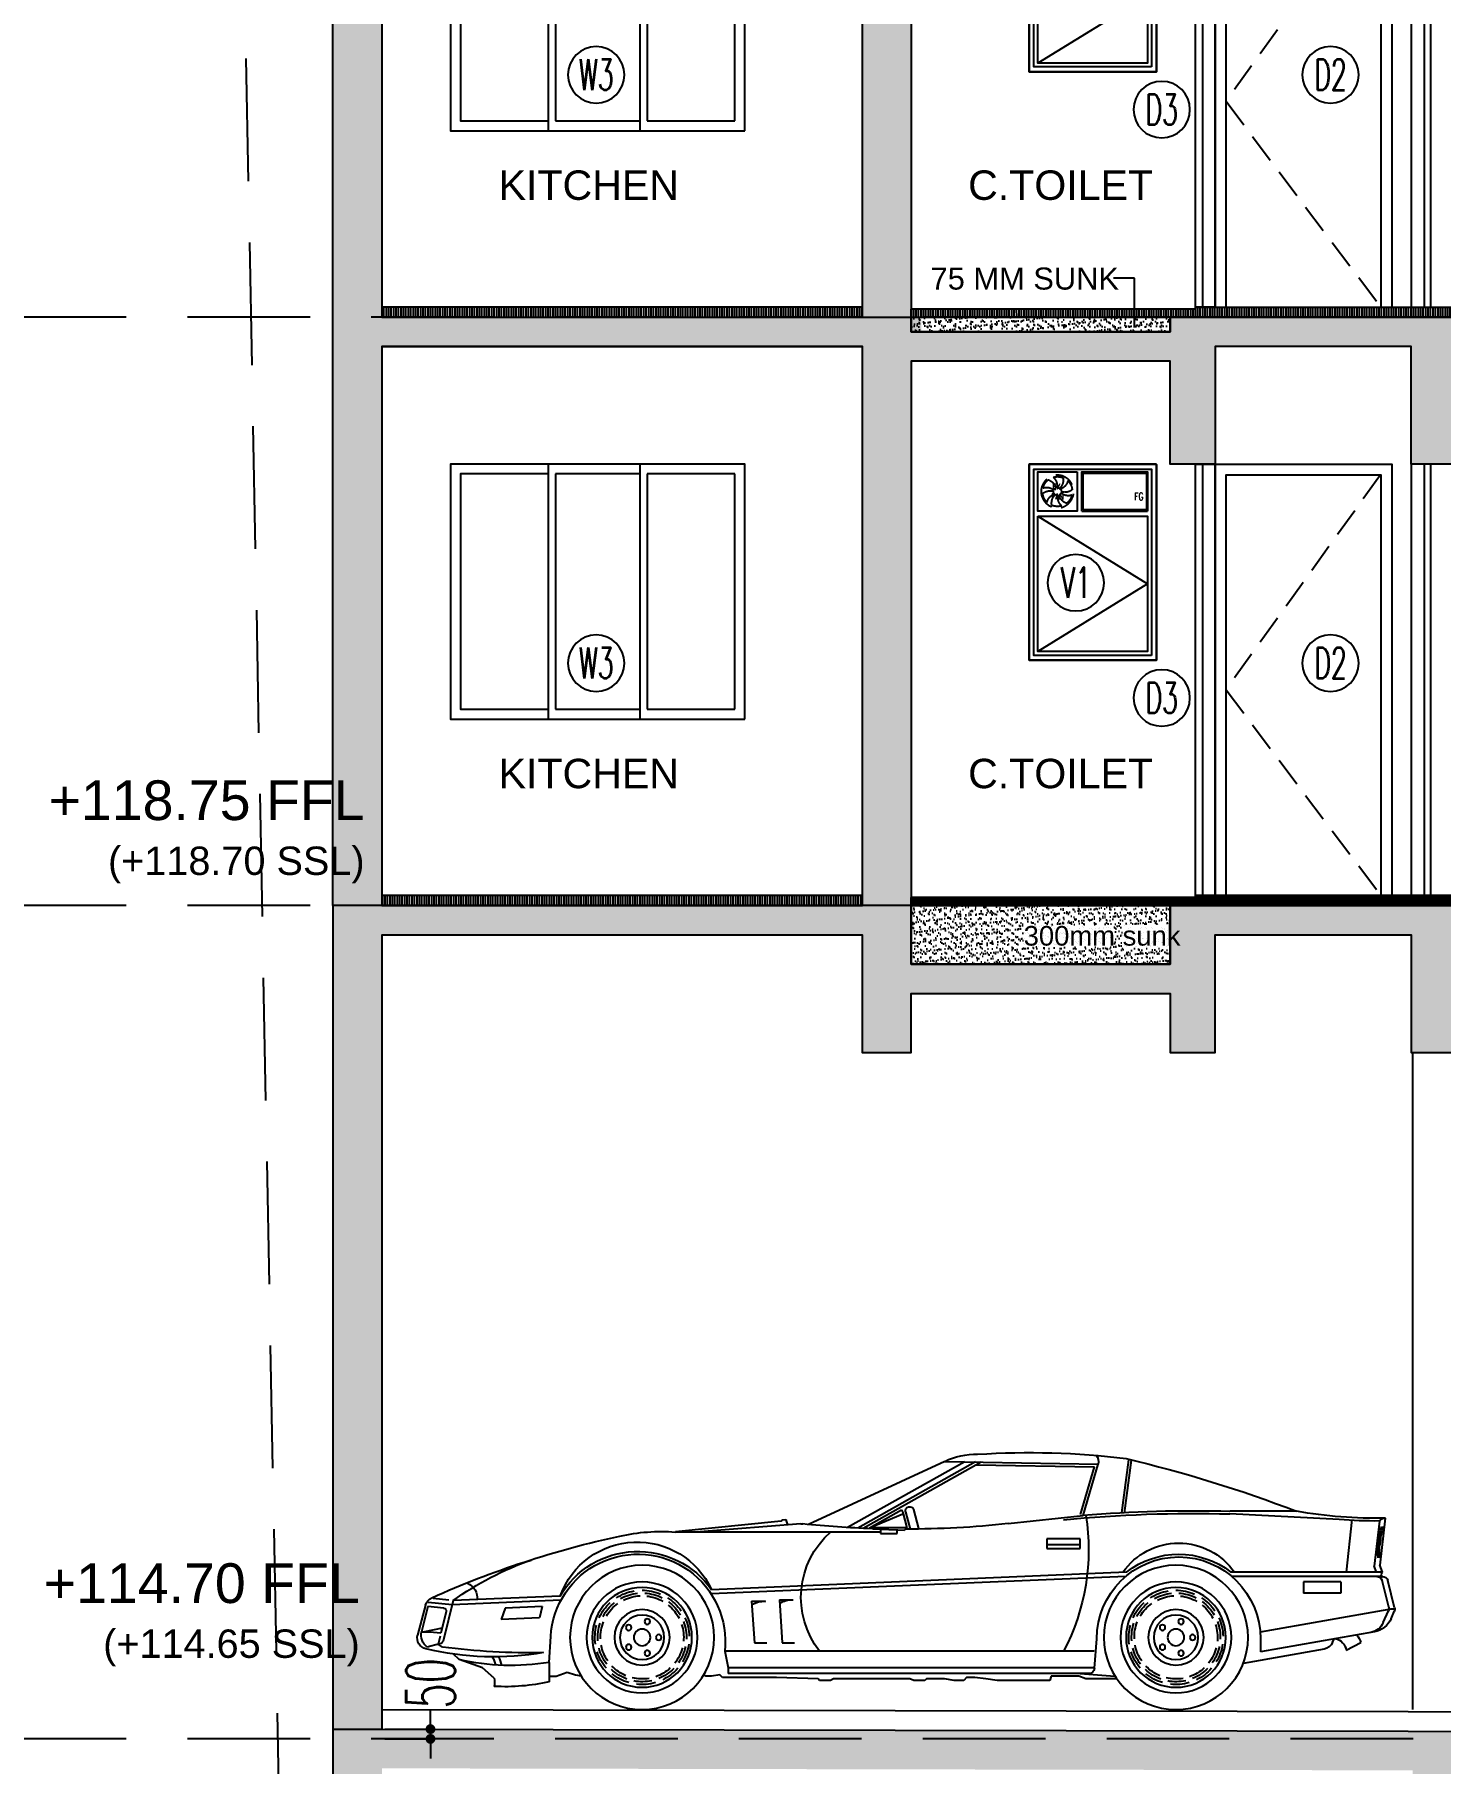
# Model space of a CAD drawing. Header units: millimetres. Extents: x -414464 to 1686, y -90036 to 108605.
# Drawn here: x -367530 to -360361, y 11390 to 20205 of the extents above; entities that cross this region are included whole.
import ezdxf
from ezdxf.enums import TextEntityAlignment as Align

# ---------------------------------------------------------------- set-up
doc = ezdxf.new("R2010")
doc.units = ezdxf.units.MM
doc.header["$LTSCALE"] = 1000
doc.header["$MEASUREMENT"] = 0
for name, pattern in [('AUDIT_D_120904163729-0', [0]), ('DASHED', [0.75, 0.5, -0.25]), ('HIDDEN', [0.375, 0.25, -0.125]), ('HIDDEN2', [0.1875, 0.125, -0.0625]), ('WINDOW DETAILS$0$HIDDEN', [0.375, 0.25, -0.125]), ('WINDOW DETAILS$0$HIDDEN2', [0.1875, 0.125, -0.0625])]:
    doc.linetypes.add(name, pattern=pattern)
doc.layers.get('0').update_dxf_attribs({"linetype": 'AUDIT_D_120904163729-0'})
for name, color, linetype in [('a-door', 1, 'Continuous'), ('a-ele 1', 252, 'Continuous'), ('a-floor finish', 26, 'Continuous'), ('a-hat rcc', 252, 'Continuous'), ('a-hatch', 252, 'Continuous'), ('a-pl ele', 225, 'Continuous'), ('a-rcc', 3, 'Continuous'), ('A-RSP DOOR NO', 4, 'Continuous'), ('A-WIN', 5, 'Continuous'), ('CLUSTER A- TOILET DETAIL$0$a-sanitary', 44, 'Continuous'), ('ELEV 5', 8, 'Continuous'), ('LEVEL', 7, 'Continuous'), ('PRESTXT', 7, 'Continuous'), ('WINDOW DETAILS$0$a-ele louvers', 5, 'Continuous'), ('WINDOW DETAILS$0$a-notes', 1, 'Continuous'), ('WINDOW DETAILS$0$a-struct opening', 1, 'Continuous'), ('WINDOW DETAILS$0$a-win shutter', 2, 'Continuous')]:
    doc.layers.add(name, color=color, linetype=linetype)
doc.layers.add('R0-18-10-2014-T1-1st Podium Floor Plan$0$Text', color=7, linetype='Continuous', lineweight=0)
doc.styles.add('arial', font='sanss___.ttf')
doc.styles.add('ARIAL ARROW', font='arial.ttf')
doc.styles.add('DIM150', font='SIMPLEX.shx', dxfattribs={"width": 0.6})
doc.styles.add('TEXT1', font='simplex.shx', dxfattribs={"width": 0.8})
doc.styles.add('WINDOW DETAILS$0$a-texts', font='simplex.shx', dxfattribs={"width": 0.75})
doc.dimstyles.new('dim 20', dxfattribs={"dimtxt": 0.25, "dimasz": 0.02, "dimexe": 0.01, "dimexo": 0, "dimgap": 0.05, "dimtad": 1, "dimdec": 0, "dimlfac": 1000, "dimzin": 9, "dimdsep": 46, "dimtxsty": 'TEXT1', "dimblk": 'ARCHTICK', "dimcen": 1, "dimdle": 0.015, "dimclrd": 8, "dimclre": 251, "dimclrt": 2, "dimadec": 0, "dimazin": 0, "dimtfac": 1, "dimtdec": 0, "dimtmove": 2, "dimatfit": 3, "dimldrblk": 'DOT', "dimfxl": 1, "dimlwd": -1, "dimarcsym": 0})
doc.dimstyles.new('dim150', dxfattribs={"dimtxt": 250, "dimasz": 50, "dimexe": 15, "dimexo": 15, "dimgap": 25, "dimtad": 1, "dimdec": 0, "dimzin": 9, "dimdsep": 32, "dimtxsty": 'DIM150', "dimblk1": 'DOT', "dimblk2": 'DOT', "dimsah": 1, "dimcen": 2.5, "dimclrd": 1, "dimclre": 8, "dimclrt": 2, "dimadec": 0, "dimazin": 0, "dimtfac": 1, "dimtdec": 0, "dimtmove": 2, "dimatfit": 3, "dimldrblk": 'DOT', "dimfxl": 1, "dimarcsym": 0})
pattern_1 = [(90, (10610851.822, -3562140.147), (-12.5, 2e-15), [])]
pattern_2 = [(90, (10228033.028, -3543375.147), (-12.5, 2e-15), [])]
pattern_3 = [(50, (-363860.95, 15765), (143.45204, -12.5504), [15, -165]), (355, (-363860.95, 15765), (-27.7503, 150.4384), [12, -132]), (100.45144, (-363849, 15763.95), (115.7018, 137.888), [12.748, -140.2284]), (46.1842, (-363860.95, 15805), (213.4483, -33.1039), [22.5, -247.5]), (96.6356, (-363843.16, 15802.24), (186.9324, 194.8237), [19.122, -210.3428]), (351.1842, (-363860.95, 15805), (186.9324, 194.8237), [18, -198]), (21, (-363840.95, 15795), (119.3814, -80.5238), [15, -165]), (326, (-363840.95, 15795), (48.6631, 145.03), [12, -132]), (71.45144, (-363831, 15788.29), (168.0445, 64.5062), [12.748, -140.2284]), (37.5, (-363860.95, 15765), (2.43197, 66.57877), [0, -130.4, 0, -134, 0, -132.5]), (7.5, (-363860.95, 15765), (52.6139, 78.88234), [0, -76.4, 0, -127.4, 0, -50.5]), (327.5, (-363905.55, 15765), (106.76449, -4.51097), [0, -50, 0, -156, 0, -207]), (317.5, (-363925.55, 15765), (116.63723, 20.021), [0, -65, 0, -103.6, 0, -147])]

# ---------------------------------------------------------------- blocks, each defined once
blk = doc.blocks.new('T9-Typical floor sec')
at = {"layer": 'a-floor finish'}
h = blk.add_hatch(dxfattribs=at)
h.set_pattern_fill('ANSI31', color=256, scale=100, angle=45)
h.set_pattern_definition(pattern_1)
h.paths.add_polyline_path([(19510.3, -3000), (19510.3, -2950), (17060.1, -2950), (17060.1, -3000)])
h = blk.add_hatch(dxfattribs=at)
h.set_pattern_fill('ANSI31', color=256, scale=100, angle=45)
h.set_pattern_definition([(90, (10647665.836, -3562140.147), (-12.5, 2e-15), [])])
h.paths.add_polyline_path([(21209.9, -3000), (21209.9, -2960), (19759.6, -2960), (19759.6, -3000)])
h = blk.add_hatch(dxfattribs=at)
h.set_pattern_fill('ANSI31', color=256, scale=100, angle=45)
h.set_pattern_definition(pattern_1)
h.paths.add_polyline_path([(21209.9, -3000), (21209.9, -2950), (26360.1, -2950), (26360.1, -3000)])
at = {"layer": 'a-hat rcc'}
h = blk.add_hatch(dxfattribs=at)
h.set_pattern_fill('AR-CONC', color=256, scale=20, style=0)
h.set_pattern_definition([(50, (120801.28, -24765), (143.45204, -12.55043), [15, -165]), (355, (120801.28, -24765), (-27.75027, 150.43843), [12, -132]), (100.45144, (120813.24, -24766.05), (115.70177, 137.888), [12.74804, -140.22842]), (46.1842, (120801.28, -24725), (213.44827, -33.10386), [22.5, -247.5]), (96.63564, (120819.07, -24727.76), (186.9324, 194.8237), [19.12207, -210.34275]), (351.18416, (120801.28, -24725), (186.9324, 194.8237), [18, -198]), (21, (120821.28, -24735), (119.38141, -80.52378), [15, -165]), (326, (120821.28, -24735), (48.66307, 145.03), [12, -132]), (71.45144, (120831.23, -24741.71), (168.04448, 64.50623), [12.74804, -140.22842]), (37.5, (120801.28, -24765), (2.43197, 66.57877), [0, -130.4, 0, -134, 0, -132.5]), (7.5, (120801.28, -24765), (52.613907, 78.88234), [0, -76.4, 0, -127.4, 0, -50.5]), (327.5, (120756.68, -24765), (106.764487, -4.510974), [0, -50, 0, -156, 0, -207]), (317.5, (120736.68, -24765), (116.63723, 20.021), [0, -65, 0, -103.6, 0, -147])])
h.paths.add_polyline_path([(22539.4, -150), (26290.1, -150), (26290.1, -750), (26520.1, -750), (26520.1, 0), (21079.9, 0), (21079.9, -75), (19810.3, -75), (19810.3, 0), (17060.3, 0), (16810, 0), (16810, -3000), (17060.1, -3000), (17060.1, -150), (19510.3, -150), (19510.3, -3000), (19759.6, -3000), (19759.6, -225), (21079.9, -225), (21079.9, -750), (21309.9, -750), (21309.9, -150), (22309.4, -150), (22309.4, -750), (22539.4, -750)])
at = {"layer": 'a-hatch'}
h = blk.add_hatch(dxfattribs=at)
h.set_pattern_fill('AR-SAND', color=256, scale=20, angle=180, style=0)
h.set_pattern_definition([(217.5, (10645765.048, -3565140.147), (1.25986716, -38.53647538), [0, -30.4, 0, -34, 0, -32.5]), (187.5, (10645765.05, -3565140.147), (-35.3955341, -56.4429213), [0, -16.4, 0, -27.4, 0, -10.5]), (147.5, (10645789.648, -3565140.147), (-62.28283724, -0.11318107), [0, -10, 0, -36, 0, -47]), (137.5, (10645789.65, -3565140.147), (-60.1225321, -17.5535113), [0, -5, 0, -23.6, 0, -27])])
h.paths.add_polyline_path([(21079.9, -3075), (19759.6, -3075), (19759.6, -3000), (21079.9, -3000)])
at = {"elevation": -0.1}
blk.add_lwpolyline([(21010.1, -750), (20360.1, -750), (20360.1, -1750), (21010.1, -1750)], close=True, dxfattribs=at)
at = {"layer": 'a-door', "color": 8}
for points in [[(21209.9, -750), (21309.9, -750), (21309.9, -2950), (21209.9, -2950)], [(22409.4, -750), (22309.4, -750), (22309.4, -2950), (22409.4, -2950)]]:
    blk.add_lwpolyline(points, close=True, dxfattribs=at)
at = {"layer": 'a-door'}
for points in [[(21209.9, -750), (21244.9, -750), (21244.9, -2950), (21209.9, -2950)], [(22409.4, -750), (22374.4, -750), (22374.4, -2950), (22409.4, -2950)]]:
    blk.add_lwpolyline(points, close=True, dxfattribs=at)
at = {"layer": 'a-ele 1', "color": 8, "linetype": 'HIDDEN', "ltscale": 0.6}
blk.add_lwpolyline([(22152.2, -805), (21364.9, -1900), (22154.9, -2950)], dxfattribs=at)
at = {"layer": 'a-floor finish', "ltscale": 3}
for points, elevation in [([(19510.3, -3000), (19510.3, -2950), (17060.1, -2950), (17060.1, -3000), (19510.3, -3000)], -0.2), ([(21209.9, -3000), (21209.9, -2960), (19759.6, -2960), (19759.6, -3000)], 0), ([(21209.9, -3000), (21209.9, -2950), (26360.1, -2950), (26360.1, -3000)], -0.2)]:
    blk.add_lwpolyline(points, close=True, dxfattribs=dict(at, elevation=elevation))
at = {"layer": 'a-hatch', "elevation": -0.2}
blk.add_lwpolyline([(21079.9, -3075), (19759.6, -3075), (19759.6, -3000), (21079.9, -3000)], close=True, dxfattribs=at)
at = {"layer": 'a-pl ele', "color": 8}
for points in [[(21309.9, -2950), (21309.9, -750), (22209.9, -750), (22209.9, -2950)], [(21364.9, -2950), (21364.9, -805), (22154.9, -805), (22154.9, -2950)]]:
    blk.add_lwpolyline(points, dxfattribs=at)
at = {"layer": 'a-rcc'}
for points, elevation in [([(16810, -3000), (16810, 0)], -0.1), ([(17060, 0), (19759.6, 0), (19759.6, -75), (21079.9, -75), (21079.9, 0), (26520.1, 0), (26520.1, -750), (26290.1, -750), (26290.1, -150), (22539.4, -150), (22539.4, -750), (22309.4, -750), (22309.4, -150), (21309.9, -150), (21309.9, -750), (21079.9, -750), (21079.9, -225), (19759.6, -225), (19759.6, -3000)], 0), ([(19510.3, -3000), (19510.3, -150), (17060.1, -150), (17060.1, -3000)], 0)]:
    blk.add_lwpolyline(points, dxfattribs=dict(at, elevation=elevation))
at = {"layer": 'A-WIN'}
for p, q in [((17908.6, -750, 0.1), (17908.6, -2050, -0.4)), ((18374.9, -750, -0.2), (18374.9, -2050, -0.7)), ((17946.1, -800, 0.4), (17946.1, -2000, -0.1)), ((18412.4, -800, 0.1), (18412.4, -2000, -0.4))]:
    blk.add_line(p, q, dxfattribs=at)
for points, elevation in [([(18910.4, -2050), (18910.4, -750), (17410.4, -750), (17410.4, -2050), (18910.4, -2050)], -0.1), ([(17908.6, -800), (17460.4, -800), (17460.4, -2000), (17908.6, -2000)], -0.1), ([(18860.4, -2000), (18860.4, -800)], -3300.4), ([(17946.1, -2000), (18374.9, -2000)], 3299.5), ([(18412.4, -2000), (18860.4, -2000)], 3299.5)]:
    blk.add_lwpolyline(points, dxfattribs=dict(at, elevation=elevation))
at = {"layer": 'CLUSTER A- TOILET DETAIL$0$a-sanitary', "linetype": 'DASHED', "ltscale": 0.0005, "elevation": -0.1}
blk.add_lwpolyline([(21010.1, -1750), (20360.1, -1750), (20360.1, -750), (21010.1, -750)], close=True, dxfattribs=at)
at = {"layer": 'WINDOW DETAILS$0$a-ele louvers', "color": 8, "elevation": -0.1}
blk.add_lwpolyline([(20405.1, -1014.7), (20965.1, -1359.8), (20405.1, -1705)], dxfattribs=at)
at = {"layer": 'WINDOW DETAILS$0$a-struct opening', "linetype": 'WINDOW DETAILS$0$HIDDEN', "elevation": -0.1}
blk.add_lwpolyline([(20985.1, -1725), (20385.1, -1725), (20385.1, -775), (20985.1, -775)], close=True, dxfattribs=at)
at = {"layer": 'WINDOW DETAILS$0$a-win shutter', "elevation": -0.1}
blk.add_lwpolyline([(20985.1, -1725), (20385.1, -1725), (20385.1, -775), (20985.1, -775)], close=True, dxfattribs=at)
blk.add_lwpolyline([(20405.1, -1014.7), (20965.1, -1014.7), (20965.1, -1705), (20405.1, -1705), (20405.1, -1014.7)], dxfattribs=at)
blk = doc.blocks.new('WINDOW DETAILS$0$EX FAN')
at = {"color": 8, "linetype": 'WINDOW DETAILS$0$HIDDEN2'}
for points in [[(-94, 12, -0.170472), (-66, 69, 0.272689), (-19, 16, 0.199454), (-25, -2, -0.245857)], [(-36, 88, -0.170472), (27, 91, 0.272689), (4, 25, 0.199454), (-14, 20, -0.245857)], [(58, 75, -0.170472), (92, 23, 0.272689), (23, 9, 0.199454), (10, 23, -0.245857)], [(94, -12, -0.170472), (66, -69, 0.272689), (19, -16, 0.199454), (25, 2, -0.245857)], [(-58, -75, -0.170472), (-92, -23, 0.272689), (-23, -9, 0.199454), (-10, -23, -0.245857)], [(36, -88, -0.170472), (-27, -91, 0.272689), (-4, -25, 0.199454), (14, -20, -0.245857)]]:
    blk.add_lwpolyline(points, format="xyb", close=True, dxfattribs=at)
blk.add_circle((0, 0), 104, dxfattribs=at)
blk = doc.blocks.new('Door-Tag')
at = {"layer": 'A-RSP DOOR NO'}
blk.add_circle((0, 0.0009), 0.16, dxfattribs=at)
at = {"layer": 'A-RSP DOOR NO', "style": 'DIM150', "width": 0.6}
blk.add_attdef('DOOR-NO', text='', height=0.16, dxfattribs=at).set_placement((258.6178, 64.0008), align=Align.MIDDLE_CENTER)
blk = doc.blocks.new('02ECAR07')
at = {"color": 0, "linetype": 'ByBlock'}
for p, q in [((-127.48, 35.41), (-128.75, 44.93)), ((-126.99, 35.48), (-128.25, 45)), ((-95.06, 44.72), (-122.72, 44.25)), ((-120, 35), (-122.72, 44.25)), ((-100.76, 44.12), (-122.05, 43.76)), ((-119.52, 35.14), (-122.05, 43.76)), ((-101.62, 44.61), (-80.37, 32.65)), ((-100.63, 44.63), (-79.42, 32.7)), ((-98.66, 44.66), (-77.56, 32.79)), ((-95.06, 44.72), (-70.5, 33.35)), ((-174.5, 34.5), (-173.5, 26)), ((-166.18, 34.23), (-146.49, 35.25)), ((-158.5, 35.75), (-146.5, 35.75)), ((-106.5, 33.5), (-120, 35)), ((-89.43, 36.03), (-90.35, 32.64)), ((-87.98, 35.63), (-88.84, 32.5)), ((-87.5, 35.5), (-88.25, 32.75)), ((-87.25, 36), (-87.5, 35.5)), ((-81.5, 32.75), (-87.5, 35.25)), ((-81.5, 32.75), (-87.25, 36)), ((-173.43, 33.98), (-172.48, 25.86)), ((-167.5, 24.75), (-168.5, 34.25)), ((-88.25, 32.75), (-81.75, 32.75)), ((-88.25, 32.75), (-87.75, 32.25)), ((-87.75, 32.25), (-82.25, 32.5)), ((-86.5, 31.75), (-86.5, 32.5)), ((-83.5, 31.75), (-86.5, 31.75)), ((-83.5, 32.5), (-83.5, 31.75)), ((-46.5, 32), (-83.5, 32)), ((-82.25, 32.5), (-81.5, 32.75)), ((-69.1, 33.46), (-50.9, 32)), ((-66.43, 34.23), (-66.69, 33.24)), ((-65.78, 34.17), (-66.43, 34.23)), ((-65.59, 33.93), (-65.78, 34.17)), ((-65.59, 33.93), (-46.5, 32)), ((-119.5, 29), (-119.5, 30.75)), ((-119.5, 30.75), (-113.5, 30.75)), ((-113.5, 29.75), (-119.5, 29.75)), ((-113.5, 29), (-119.5, 29)), ((-113.5, 30.75), (-113.5, 29)), ((-174, 24.75), (-173.5, 26)), ((-172.92, 24.75), (-172.48, 25.86)), ((-176.17, 18.33), (-174.94, 23.24)), ((-175.11, 18.42), (-173.91, 23.24)), ((-173.75, 24.25), (-174, 24.75)), ((-174, 23.75), (-173.75, 24.25)), ((-173.97, 24.75), (-146.66, 24.75)), ((-173.97, 24), (-146.79, 24)), ((-166.5, 23), (-159.75, 23)), ((-166.5, 23), (-166.5, 21)), ((-159.75, 23), (-159.75, 21)), ((-127.85, 24.76), (-53.04, 21.6)), ((-127.71, 24), (-52.94, 20.85)), ((-166.5, 21), (-159.75, 21)), ((-65.25, 19.75), (-67.75, 19.75)), ((-65.25, 19.75), (-65.75, 12)), ((-60.25, 19.5), (-62.75, 19.5)), ((-60.25, 19.5), (-60.75, 12)), ((-25.88, 19.71), (-6.24, 18.88)), ((-25.72, 20.45), (-6.43, 19.64)), ((-6.43, 19.64), (-4.71, 12.54)), ((-6.24, 18.88), (-1.96, 19.31)), ((-5.66, 19.69), (-2.83, 19.98)), ((-1.45, 18.82), (-0.04, 13.39)), ((-175.52, 18.17), (-176.11, 18.17)), ((-175.53, 16.36), (-176.11, 17.69)), ((-175, 18), (-175.52, 18.17)), ((-175.13, 18.04), (-151.95, 13.92)), ((-174.13, 15.66), (-175.06, 17.78)), ((-22.49, 18.57), (-15.83, 18.29)), ((-22.49, 18.57), (-21.98, 16.54)), ((-21.98, 16.54), (-15.07, 16.25)), ((-15.83, 18.29), (-15.07, 16.25)), ((-5.18, 17.66), (-4.23, 13.75)), ((-4.74, 18.28), (-1.88, 18.56)), ((-1.88, 18.56), (-0.75, 14)), ((-172.57, 14.02), (-152, 10.37)), ((-164.96, 12.06), (-165.25, 12.75)), ((-152, 12.75), (-152, 10.37)), ((-122.07, 7.42), (-122.5, 12.75)), ((-23.75, 8.5), (-24.03, 13.18)), ((-4.45, 14.64), (-1.25, 14)), ((-2.25, 14), (-4.24, 13.8)), ((-4.11, 13.22), (-3.75, 11.75)), ((-0.75, 14), (-2.25, 14)), ((-167.43, 10.72), (-170.11, 12.08)), ((-163.47, 10.88), (-148.87, 8.29)), ((-122, 10.5), (-55.4, 10.5)), ((-65.75, 12), (-68, 12)), ((-60.75, 12), (-63, 12)), ((-55.4, 10.5), (-56, 7.5)), ((-7.5, 9), (-6.5, 10)), ((-4.5, 11.25), (-3.75, 11.75)), ((-3.98, 11.81), (-1.75, 11.25)), ((-119.5, 6.5), (-125.75, 6)), ((-122, 7.5), (-56, 7.5)), ((-121.08, 6.5), (-56, 6.5)), ((-56, 7.5), (-56, 6.5)), ((-55, 5.75), (-54.5, 6.25)), ((-54.5, 6.25), (-53, 6)), ((-28.5, 6.25), (-29.49, 6.08)), ((-27, 6.75), (-28.5, 6.25)), ((-25, 6), (-27, 6.75)), ((-23.75, 8.5), (-23.75, 5)), ((-13.86, 5.63), (-11.75, 7.5)), ((-11.75, 7.5), (-7.5, 9)), ((-126, 5.5), (-120.5, 5.5)), ((-120.5, 5.5), (-119.25, 6)), ((-119.25, 6), (-114.25, 6)), ((-114.25, 6), (-114, 5.25)), ((-114, 5.25), (-104.5, 5.25)), ((-104.5, 5.25), (-102.5, 5.5)), ((-102.5, 5.5), (-100.5, 5.75)), ((-100.5, 5.75), (-99, 5.75)), ((-99, 5.75), (-98.5, 5.25)), ((-98.5, 5.25), (-96.75, 5.25)), ((-96.75, 5.25), (-95, 5.5)), ((-95, 5.5), (-91.75, 5.5)), ((-91.75, 5.5), (-91.5, 5.25)), ((-91.5, 5.25), (-89.5, 5.25)), ((-89.5, 5.25), (-88.75, 5.5)), ((-88.75, 5.5), (-75, 5.5)), ((-75, 5.5), (-74.5, 5.25)), ((-74.5, 5.25), (-72.5, 5.25)), ((-72.5, 5.25), (-72.25, 5.5)), ((-72.25, 5.5), (-64.75, 5.75)), ((-64.75, 5.75), (-56.5, 5.75)), ((-56.5, 5.75), (-55, 5.75)), ((-53, 6), (-52, 6)), ((-52, 6), (-51.58, 6.21)), ((-23.75, 6), (-25, 6))]:
    blk.add_line(p, q, dxfattribs=at)
for centre, radius in [((-136.75, 13), 13), ((-40.5, 13), 13), ((-136.75, 13), 10), ((-136.75, 13), 9), ((-40.5, 13), 10), ((-40.5, 13), 9), ((-136.75, 13), 5), ((-136.75, 13), 4), ((-137.68, 15.85), 0.5), ((-40.5, 13), 5), ((-40.5, 13), 4), ((-41.43, 15.85), 0.5), ((-139.75, 13), 0.5), ((-136.75, 13), 1.5), ((-134.32, 14.76), 0.5), ((-43.5, 13), 0.5), ((-40.5, 13), 1.5), ((-38.07, 14.76), 0.5), ((-137.68, 10.15), 0.5), ((-134.32, 11.24), 0.5), ((-41.43, 10.15), 0.5), ((-38.07, 11.24), 0.5)]:
    blk.add_circle(centre, radius, dxfattribs=at)
for centre, radius, start, end in [((-71.56, -191.14), 242.97, 103.3707, 110.9657), ((-110.39, -96.48), 142.79, 86.2291, 96.9829), ((-121.08, 44.69), 1.7, 138.8611, 195.16), ((-100.5, 33.88), 12.13, 63.3696, 92.3621), ((-172.54, 112.41), 77.93, 268.5572, 280.3771), ((-174.28, 33.51), 0.968, 28.881, 100.3165), ((-140.12, -207.54), 243.38, 85.2567, 91.501), ((-140.12, -207.54), 242.88, 84.4179, 91.501), ((-81.75, 28.75), 39.25, 170.8377, 207.7076), ((-88.71, 35.81), 0.75, 346.1229, 163.3669), ((-186.46, 28.71), 13.01, 353.862, 19.3391), ((-186.13, 28.71), 13.01, 353.862, 19.3391), ((-163.92, 31.67), 9.74, 179.5142, 197.7013), ((-172.54, 112.41), 78.43, 269.3467, 274.6487), ((-87.75, 208.66), 176.16, 263.8899, 269.9189), ((-87.75, 208.66), 176.16, 271.8812, 275.9582), ((-84.84, 20.2), 15.69, 321.8343, 48.7948), ((-69.26, 31.46), 2, 85.4274, 95.9582), ((-44, -1.71), 33.8, 77.1801, 94.2416), ((-72.68, -136.67), 171.78, 65.911, 77.8397), ((-137.25, 17.75), 12.25, 34.8499, 145.1501), ((-39.75, 12.25), 16.25, 30.3225, 144.8528), ((-39.62, 15.45), 14.75, 20.2033, 155.1164), ((-137.25, 12.75), 14.75, 0, 180), ((-137.25, 12.75), 15.25, 51.9345, 128.1046), ((-39.75, 12.25), 15.75, 3.3931, 186.3794), ((-38.92, -25.7), 55.78, 54.3745, 70.6911), ((-173.97, 23), 1, 90, 165.9638), ((-172.94, 23), 1, 90, 165.9638), ((-7.91, 20.1), 2.87, 112.4396, 187.0475), ((-136.75, 13), 8.5, 122.7273, 145.8143), ((-136.75, 13), 8, 126.4017, 149.7074), ((-136.75, 13), 7.5, 129.1111, 152.6811), ((-136.75, 13), 7.5, 96.3838, 119.9538), ((-136.75, 13), 8, 93.6744, 116.9801), ((-136.75, 13), 8.5, 90, 113.087), ((-136.75, 13), 7.5, 63.6565, 87.2265), ((-136.75, 13), 8, 60.9472, 84.2529), ((-136.75, 13), 8.5, 57.2727, 80.3598), ((-136.75, 13), 7.5, 30.9293, 54.4992), ((-136.75, 13), 8, 28.2199, 51.5256), ((-136.75, 13), 8.5, 24.5455, 47.6325), ((-67.44, 15.69), 4.07, 58.1724, 94.3987), ((-62.44, 15.44), 4.07, 58.1724, 94.3987), ((-40.5, 13), 8.5, 122.7273, 145.8143), ((-40.5, 13), 8, 126.4017, 149.7074), ((-40.5, 13), 7.5, 129.1111, 152.6811), ((-40.5, 13), 7.5, 96.3838, 119.9538), ((-40.5, 13), 8, 93.6744, 116.9801), ((-40.5, 13), 8.5, 90, 113.087), ((-40.5, 13), 7.5, 63.6565, 87.2265), ((-40.5, 13), 8, 60.9472, 84.2529), ((-40.5, 13), 8.5, 57.2727, 80.3598), ((-40.5, 13), 7.5, 30.9293, 54.4992), ((-40.5, 13), 8, 28.2199, 51.5256), ((-40.5, 13), 8.5, 24.5455, 47.6325), ((-3.39, 18.32), 2, 14.6209, 65.911), ((-175.2, 18.09), 1, 165.9638, 203.6294), ((-171.87, 17.96), 4, 203.6294, 259.9289), ((-174.14, 18.18), 1, 165.9638, 203.6294), ((-171.38, 16.86), 3, 203.6294, 259.9289), ((-136.75, 13), 8.5, 155.4545, 178.5416), ((-136.75, 13), 8, 159.129, 182.4347), ((-136.75, 13), 7.5, 358.202, 21.772), ((-40.5, 13), 8.5, 155.4545, 178.5416), ((-40.5, 13), 8, 159.129, 182.4347), ((-40.5, 13), 7.5, 358.202, 21.772), ((-4.69, 17.78), 0.5, 95.6743, 193.5704), ((-164.47, 9.88), 6.05, 143.8021, 158.6989), ((-165.06, 10.39), 2.4, 100.5969, 172.303), ((-136.75, 13), 7.5, 161.8384, 185.4083), ((-136.75, 13), 8, 355.4926, 18.7983), ((-136.75, 13), 8.5, 351.8182, 14.9052), ((-40.5, 13), 7.5, 161.8384, 185.4083), ((-40.5, 13), 8, 355.4926, 18.7983), ((-40.5, 13), 8.5, 351.8182, 14.9052), ((-3.74, 12.78), 1, 193.5704, 255.9638), ((-3.31, 13.38), 2.64, 306.3268, 13.707), ((-1.97, 12.88), 2, 283.4926, 14.6209), ((-163.12, 12.85), 2, 203.1986, 259.9289), ((-136.75, 13), 8.5, 188.1818, 211.2689), ((-136.75, 13), 8, 191.8562, 215.162), ((-136.75, 13), 7.5, 194.5656, 218.1356), ((-136.75, 13), 7.5, 325.4747, 349.0447), ((-136.75, 13), 8, 322.7653, 346.0711), ((-136.75, 13), 8.5, 319.0909, 342.1779), ((-40.5, 13), 8.5, 188.1818, 211.2689), ((-40.5, 13), 8, 191.8562, 215.162), ((-40.5, 13), 7.5, 194.5656, 218.1356), ((-40.5, 13), 7.5, 325.4747, 349.0447), ((-40.5, 13), 8, 322.7653, 346.0711), ((-40.5, 13), 8.5, 319.0909, 342.1779), ((-20.16, 129.93), 119.71, 268.758, 277.5147), ((-13.8, 62.17), 52.69, 260.2183, 283.4926), ((-8.12, 6.46), 7.18, 155.0077, 167.8493), ((-8.12, 6.46), 6.18, 150.5021, 165.3036), ((-136.75, 13), 8.5, 220.9091, 243.9961), ((-136.75, 13), 8, 224.5835, 247.8892), ((-136.75, 13), 7.5, 227.2929, 250.8629), ((-136.75, 13), 8.5, 286.3636, 309.4507), ((-136.75, 13), 8, 290.0381, 313.3438), ((-136.75, 13), 7.5, 292.7475, 316.3174), ((-121.08, 7.5), 1, 184.5739, 270), ((-40.5, 13), 8.5, 220.9091, 243.9961), ((-40.5, 13), 8, 224.5835, 247.8892), ((-40.5, 13), 7.5, 227.2929, 250.8629), ((-40.5, 13), 8.5, 286.3636, 309.4507), ((-40.5, 13), 8, 290.0381, 313.3438), ((-40.5, 13), 7.5, 292.7475, 316.3174), ((-16.88, 49.69), 41.76, 260.5382, 282.9866), ((-136.75, 13), 8.5, 253.6364, 276.7234), ((-136.75, 13), 8, 257.3108, 280.6165), ((-136.75, 13), 7.5, 260.0202, 283.5902), ((-40.5, 13), 8.5, 253.6364, 276.7234), ((-40.5, 13), 8, 257.3108, 280.6165), ((-40.5, 13), 7.5, 260.0202, 283.5902), ((-15.86, 39.57), 35.46, 257.1468, 273.2327), ((-8.12, 4.88), 5.78, 172.525, 187.0373)]:
    blk.add_arc(centre, radius, start, end, dxfattribs=at)
blk = doc.blocks.new('_ArchTick')
at = {"color": 0, "linetype": 'ByBlock', "const_width": 0.15}
blk.add_lwpolyline([(-0.5, -0.5), (0.5, 0.5)], dxfattribs=at)
blk = doc.blocks.new('T8 levels')
at = {"layer": 'LEVEL', "color": 8, "linetype": 'HIDDEN2', "ltscale": 5}
for p, q in [((0, -88802.8), (-83963.5, -88802.8)), ((0, -91802.8), (-83963.5, -91802.8)), ((0, -96052.8), (-83963.5, -96052.8))]:
    blk.add_line(p, q, dxfattribs=at)
blk = doc.blocks.new('_DOT')
at = {"color": 0, "linetype": 'ByBlock'}
blk.add_line((-0.5, 0), (-1, 0), dxfattribs=at)
at = {"color": 0, "linetype": 'ByBlock', "const_width": 0.5}
blk.add_lwpolyline([(-0.25, 0, 1), (0.25, 0, 1)], format="xyb", close=True, dxfattribs=at)
blk = doc.blocks.new('*D297')
at = {"layer": 'a-rcc', "color": 1, "linetype": 'ByBlock', "lineweight": -2, "transparency": 16777216}
for p, q in [((-365510.8, 11615), (-365510.8, 11665)), ((-365510.8, 11565), (-365510.8, 11515)), ((-365510.8, 11465), (-365510.8, 11415))]:
    blk.add_line(p, q, dxfattribs=at)
at = {"layer": 'a-rcc', "color": 8, "linetype": 'ByBlock', "lineweight": -2, "transparency": 16777216}
for p, q in [((-365742.8, 11565), (-365495.8, 11565)), ((-365742.8, 11515), (-365495.8, 11515))]:
    blk.add_line(p, q, dxfattribs=at)
at = {"layer": 'a-rcc', "color": 1, "linetype": 'ByBlock', "lineweight": -2, "transparency": 16777216, "xscale": 50, "yscale": 50, "zscale": 50}
for p, rotation in [((-365510.8, 11565), 270), ((-365510.8, 11515), 90)]:
    blk.add_blockref('_DOT', p, dxfattribs=dict(at, rotation=rotation))
at = {"layer": 'a-rcc', "color": 2, "linetype": 'ByBlock', "transparency": 16777216, "insert": (-365510.1, 11798), "char_height": 250, "attachment_point": 5, "rotation": 90, "style": 'DIM150'}
blk.add_mtext('50', dxfattribs=at)

msp = doc.modelspace()

# ---------------------------------------------------------------- hatches: boundary and pattern name
at = {"layer": 'a-floor finish'}
h = msp.add_hatch(dxfattribs=at)
h.set_pattern_fill('ANSI31', color=256, scale=100, angle=45)
h.set_pattern_definition(pattern_2)
h.paths.add_polyline_path([(-363308.5, 15765), (-363308.5, 15815), (-365758.7, 15815), (-365758.7, 15765)])
h = msp.add_hatch(dxfattribs=at)
h.set_pattern_fill('ANSI31', color=256, scale=100, angle=45)
h.set_pattern_definition([(90, (4863915.495, -1777700.867), (-12.5, 2e-15), [])])
h.paths.add_polyline_path([(-363059.6, 15765), (-363059.6, 15805), (-361358.1, 15805), (-361358.1, 15765), (-365506.6, 15765)])
h = msp.add_hatch(dxfattribs=at)
h.set_pattern_fill('ANSI31', color=256, scale=100, angle=45)
h.set_pattern_definition([(90, (10264847.042, -3543375.147), (-12.5, 2e-15), [])])
h.paths.add_polyline_path([(-361608.9, 15765), (-361608.9, 15805), (-363059.2, 15805), (-363059.2, 15765)])
h = msp.add_hatch(dxfattribs=at)
h.set_pattern_fill('ANSI31', color=256, scale=100, angle=45)
h.set_pattern_definition([(90, (4863365.816, -1777700.867), (-12.5, 2e-15), [])])
h.paths.add_polyline_path([(-356460.2, 15765), (-356460.2, 15815), (-361609.3, 15815), (-361609.3, 15765)])
h = msp.add_hatch(dxfattribs=at)
h.set_pattern_fill('ANSI31', color=256, scale=100, angle=45)
h.set_pattern_definition(pattern_2)
h.paths.add_polyline_path([(-361608.9, 15765), (-361608.9, 15815), (-356458.7, 15815), (-356458.7, 15765)])
at = {"layer": 'a-hat rcc'}
h = msp.add_hatch(dxfattribs=at)
h.set_pattern_fill('AR-CONC', color=256, scale=20, style=0)
h.set_pattern_definition([(50, (-262017.51, -6000), (143.45204, -12.55043), [15, -165]), (355, (-262017.51, -6000), (-27.75027, 150.43843), [12, -132]), (100.45144, (-262005.56, -6001.05), (115.70177, 137.888), [12.74804, -140.22842]), (46.1842, (-262017.51, -5960), (213.44827, -33.10386), [22.5, -247.5]), (96.63564, (-261999.73, -5962.76), (186.9324, 194.8237), [19.12207, -210.34275]), (351.18416, (-262017.51, -5960), (186.9324, 194.8237), [18, -198]), (21, (-261997.51, -5970), (119.38141, -80.52378), [15, -165]), (326, (-261997.51, -5970), (48.66307, 145.03), [12, -132]), (71.45144, (-261987.56, -5976.71), (168.04448, 64.50623), [12.74804, -140.22842]), (37.5, (-262017.513, -6000), (2.43197, 66.57877), [0, -130.4, 0, -134, 0, -132.5]), (7.5, (-262017.51, -6000), (52.613907, 78.88234), [0, -76.4, 0, -127.4, 0, -50.5]), (327.5, (-262062.113, -6000), (106.764487, -4.510974), [0, -50, 0, -156, 0, -207]), (317.5, (-262082.11, -6000), (116.63723, 20.021), [0, -65, 0, -103.6, 0, -147])])
h.paths.add_polyline_path([(-360279.4, 18615), (-356528.7, 18615), (-356528.7, 18015), (-356298.7, 18015), (-356298.7, 18765), (-361738.9, 18765), (-361738.9, 18690), (-363008.5, 18690), (-363008.5, 18765), (-365758.5, 18765), (-366008.8, 18765), (-366008.8, 15765), (-365758.7, 15765), (-365758.7, 18615), (-363308.5, 18615), (-363308.5, 15765), (-363059.2, 15765), (-363059.2, 18540), (-361738.9, 18540), (-361738.9, 18015), (-361508.9, 18015), (-361508.9, 18615), (-360509.4, 18615), (-360509.4, 18015), (-360279.4, 18015)])
h = msp.add_hatch(dxfattribs=at)
h.set_pattern_fill('AR-CONC', color=256, scale=20, style=0)
h.set_pattern_definition(pattern_3)
h.paths.add_polyline_path([(-356300.2, 15765), (-361739.3, 15765), (-361739.3, 15465), (-363059.6, 15465), (-363059.6, 15765), (-365757.8, 15765), (-366008.8, 15765), (-366008.8, 11515), (-365757.8, 11515), (-365757.8, 11565), (-365757.8, 15615), (-363308.9, 15615), (-363308.9, 15015), (-363059.6, 15015), (-363059.6, 15315), (-361739.3, 15315), (-361739.3, 15015), (-361509.3, 15015), (-361509.3, 15615), (-360509.3, 15615), (-360509.3, 15015), (-360409.3, 15015), (-360259.4, 15015), (-360259.4, 15615), (-356530.2, 15615), (-356530.2, 14465), (-356300.2, 14465)])
h = msp.add_hatch(dxfattribs=at)
h.set_pattern_fill('AR-CONC', color=256, scale=20, style=0)
h.set_pattern_definition(pattern_3)
h.paths.add_polyline_path([(-340466.5, 11515), (-366008.8, 11565), (-366008.8, 8365), (-365757.8, 8365), (-365757.8, 8415), (-365757.8, 11365), (-360503.1, 11354.6), (-360503, 10915), (-360273, 10915), (-360273.1, 11354.2), (-353730.6, 11341.2), (-353730.6, 10915), (-353500.6, 10915), (-353500.6, 11340.8), (-346688, 11327.3), (-346688, 10915), (-346458, 10915), (-346458.1, 11326.8), (-340466.5, 11315)])
at = {"layer": 'a-hatch'}
h = msp.add_hatch(dxfattribs=at)
h.set_pattern_fill('AR-SAND', color=256, scale=20, angle=180, style=0)
h.set_pattern_definition([(217.5, (4861763.51, -1780700.867), (1.25986716, -38.53647538), [0, -30.4, 0, -34, 0, -32.5]), (187.5, (4861763.51, -1780700.87), (-35.3955341, -56.4429213), [0, -16.4, 0, -27.4, 0, -10.5]), (147.5, (4861788.11, -1780700.867), (-62.28283724, -0.11318107), [0, -10, 0, -36, 0, -47]), (137.5, (4861788.11, -1780700.87), (-60.1225321, -17.5535113), [0, -5, 0, -23.6, 0, -27])])
h.paths.add_polyline_path([(-363059.6, 15465), (-361739.3, 15465), (-361739.3, 15765), (-363059.6, 15765)])

# ---------------------------------------------------------------- linework, layer by layer
at = {"elevation": -0.1}
msp.add_lwpolyline([(-361808.7, 18015), (-362458.7, 18015), (-362458.7, 17015), (-361808.7, 17015)], close=True, dxfattribs=at)
at = {"layer": 'a-door', "color": 8}
for points in [[(-361608.9, 18015), (-361508.9, 18015), (-361508.9, 15815), (-361608.9, 15815)], [(-360409.4, 18015), (-360509.4, 18015), (-360509.4, 15815), (-360409.4, 15815)]]:
    msp.add_lwpolyline(points, close=True, dxfattribs=at)
at = {"layer": 'a-door'}
for points in [[(-361608.9, 18015), (-361573.9, 18015), (-361573.9, 15815), (-361608.9, 15815)], [(-360409.4, 18015), (-360444.4, 18015), (-360444.4, 15815), (-360409.4, 15815)]]:
    msp.add_lwpolyline(points, close=True, dxfattribs=at)
at = {"layer": 'a-ele 1', "color": 8, "linetype": 'HIDDEN', "ltscale": 0.6}
msp.add_lwpolyline([(-360666.6, 17960), (-361453.9, 16865), (-360663.9, 15815)], dxfattribs=at)
at = {"layer": 'a-floor finish', "ltscale": 3}
for points, elevation in [([(-363308.5, 15765), (-363308.5, 15815), (-365758.7, 15815), (-365758.7, 15765), (-363308.5, 15765)], -0.2), ([(-363059.6, 15765), (-363059.6, 15805), (-361609.3, 15805), (-361609.3, 15765), (-363060.8, 15765)], -0.7), ([(-361608.9, 15765), (-361608.9, 15805), (-363059.2, 15805), (-363059.2, 15765)], 0), ([(-356460.2, 15765), (-356460.2, 15815), (-361609.3, 15815), (-361609.3, 15765), (-356460.2, 15765)], -0.7), ([(-361608.9, 15765), (-361608.9, 15815), (-356458.7, 15815), (-356458.7, 15765)], -0.2)]:
    msp.add_lwpolyline(points, close=True, dxfattribs=dict(at, elevation=elevation))
at = {"layer": 'a-floor finish', "ltscale": 3, "elevation": -0.3}
msp.add_lwpolyline([(-365757.8, 11665), (-340466.5, 11615)], dxfattribs=at)
at = {"layer": 'a-hatch', "elevation": -0.8}
msp.add_lwpolyline([(-363059.6, 15465), (-361739.3, 15465), (-361739.3, 15765), (-363059.6, 15765)], close=True, dxfattribs=at)
at = {"layer": 'a-pl ele'}
msp.add_line((-360503, 15015, 0), (-360503, 11665, 7146.8), dxfattribs=at)
at = {"layer": 'a-pl ele', "color": 8}
for points in [[(-361508.9, 15815), (-361508.9, 18015), (-360608.9, 18015), (-360608.9, 15815)], [(-361453.9, 15815), (-361453.9, 17960), (-360663.9, 17960), (-360663.9, 15815)]]:
    msp.add_lwpolyline(points, dxfattribs=at)
at = {"layer": 'a-rcc'}
for points, elevation in [([(-366008.8, 15765), (-366008.8, 18765)], -0.1), ([(-365758.8, 18765), (-363059.2, 18765), (-363059.2, 18690), (-361738.9, 18690), (-361738.9, 18765), (-356298.7, 18765), (-356298.7, 18015), (-356528.7, 18015), (-356528.7, 18615), (-360279.4, 18615), (-360279.4, 18015), (-360509.4, 18015), (-360509.4, 18615), (-361508.9, 18615), (-361508.9, 18015), (-361738.9, 18015), (-361738.9, 18540), (-363059.2, 18540), (-363059.2, 15765)], 0), ([(-365758.8, 18615), (-363308.5, 18615)], -0.1), ([(-363308.5, 15765), (-363308.5, 18615), (-365758.7, 18615), (-365758.7, 15765)], 0), ([(-366008.8, 15765), (-366008.8, 11565), (-365757.8, 11565), (-365757.8, 11615), (-365757.8, 15615), (-363308.9, 15615), (-363308.9, 15015), (-363059.6, 15015), (-363059.6, 15315), (-361739.3, 15315), (-361739.3, 15015), (-361509.3, 15015), (-361509.3, 15615), (-360509.3, 15615), (-360509.3, 15015), (-360409.3, 15015), (-360259.4, 15015)], -0.1), ([(-356300.2, 15765), (-361739.3, 15765), (-361739.3, 15465), (-363059.6, 15465), (-363059.6, 15765), (-365757.8, 15765), (-366008.8, 15765)], -0.1), ([(-366008.8, 11565), (-366008.8, 11565), (-366008.8, 8415)], 0.1), ([(-365757.8, 11565), (-340466.5, 11515)], -0.3)]:
    msp.add_lwpolyline(points, dxfattribs=dict(at, elevation=elevation))
at = {"layer": 'A-WIN'}
for p, q in [((-363908.4, 18015, -0.2), (-365408.4, 18015, 3300.1)), ((-364910.2, 18015, 0.1), (-364910.2, 16715, -0.4)), ((-364443.9, 18015, -0.2), (-364443.9, 16715, -0.7)), ((-364872.7, 17965, 0.4), (-364872.7, 16765, -0.1)), ((-364406.4, 17965, 0.1), (-364406.4, 16765, -0.4))]:
    msp.add_line(p, q, dxfattribs=at)
for points, elevation in [([(-363908.4, 16715), (-363908.4, 18015), (-365408.4, 18015), (-365408.4, 16715), (-363908.4, 16715)], -0.1), ([(-364910.2, 17965), (-365358.4, 17965), (-365358.4, 16765), (-364910.2, 16765)], -0.1), ([(-364443.9, 17965), (-364872.7, 17965)], -0.1), ([(-363958.4, 17965), (-364406.4, 17965)], -0.1), ([(-363958.4, 16765), (-363958.4, 17965)], -3300.4), ([(-364872.7, 16765), (-364443.9, 16765)], 3299.5), ([(-364406.4, 16765), (-363958.4, 16765)], 3299.5)]:
    msp.add_lwpolyline(points, dxfattribs=dict(at, elevation=elevation))
at = {"layer": 'CLUSTER A- TOILET DETAIL$0$a-sanitary', "linetype": 'DASHED', "ltscale": 0.0005, "elevation": -0.1}
msp.add_lwpolyline([(-361808.7, 17015), (-362458.7, 17015), (-362458.7, 18015), (-361808.7, 18015)], close=True, dxfattribs=at)
at = {"layer": 'LEVEL', "color": 8, "linetype": 'HIDDEN2', "ltscale": 5, "elevation": -0.1}
msp.add_lwpolyline([(-368010.3, 102567.8), (-366007.5, -3435)], dxfattribs=at)
at = {"layer": 'WINDOW DETAILS$0$a-ele louvers', "color": 8, "elevation": -0.1}
msp.add_lwpolyline([(-362413.7, 17750.3), (-361853.7, 17405.2), (-362413.7, 17060)], dxfattribs=at)
at = {"layer": 'WINDOW DETAILS$0$a-struct opening', "linetype": 'WINDOW DETAILS$0$HIDDEN', "elevation": -0.1}
msp.add_lwpolyline([(-361833.7, 17040), (-362433.7, 17040), (-362433.7, 17990), (-361833.7, 17990)], close=True, dxfattribs=at)
at = {"layer": 'WINDOW DETAILS$0$a-win shutter'}
msp.add_line((-362188.7, 17775.3, -0.1), (-361853.7, 17775.3, -0.1), dxfattribs=at)
at = {"layer": 'WINDOW DETAILS$0$a-win shutter', "elevation": -0.1}
for points in [[(-361833.7, 17040), (-362433.7, 17040), (-362433.7, 17990), (-361833.7, 17990)], [(-362182.6, 17781.4), (-362182.6, 17968.9), (-361859.8, 17968.9), (-361859.8, 17781.4), (-362182.6, 17781.4)]]:
    msp.add_lwpolyline(points, close=True, dxfattribs=at)
for points in [[(-362213.7, 17975), (-362213.7, 17775.3), (-362413.7, 17775.3), (-362413.7, 17975), (-362213.7, 17975)], [(-362188.7, 17775.3), (-362188.7, 17975), (-361853.7, 17975), (-361853.7, 17775.3)], [(-362413.7, 17750.3), (-361853.7, 17750.3), (-361853.7, 17060), (-362413.7, 17060), (-362413.7, 17750.3)]]:
    msp.add_lwpolyline(points, dxfattribs=at)

# ---------------------------------------------------------------- block references
at = {"linetype": 'ByBlock'}
msp.add_blockref('T9-Typical floor sec', (-382818.8, 21765), dxfattribs=at)
at = {"xscale": -0.8000000007450581, "yscale": 0.8000000007450581, "zscale": 0.8000000007450581}
msp.add_blockref('WINDOW DETAILS$0$EX FAN', (-362313.7, 17875.2, -0.1), dxfattribs=at)
at = {"layer": 'a-rcc', "linetype": 'ByBlock'}
msp.add_blockref('T8 levels', (-330500.1, 107567.8, -0.6), dxfattribs=at)
at = {"layer": 'A-RSP DOOR NO'}
ref = msp.add_blockref('Door-Tag', (-364665.6, 20001, 0.3), dxfattribs=dict(at, xscale=-900, yscale=900, zscale=900, rotation=180))
ref.add_attrib('DOOR-NO', 'W3', dxfattribs={"height": 157.5, "style": 'DIM150', "width": 0.6}).set_placement((-364665.6, 20001, 0.3), align=Align.MIDDLE_CENTER)
ref = msp.add_blockref('Door-Tag', (-360921.5, 20001, 0.3), dxfattribs=dict(at, xscale=-900, yscale=900, zscale=900, rotation=180))
ref.add_attrib('DOOR-NO', 'D2', dxfattribs={"height": 157.5, "style": 'DIM150', "width": 0.6}).set_placement((-360921.5, 20001, 0.3), align=Align.MIDDLE_CENTER)
ref = msp.add_blockref('Door-Tag', (-361781.9, 19823.4, 0.3), dxfattribs=dict(at, xscale=-900, yscale=900, zscale=900, rotation=180))
ref.add_attrib('DOOR-NO', 'D3', dxfattribs={"height": 157.5, "style": 'DIM150', "width": 0.6}).set_placement((-361781.9, 19823.4, 0.3), align=Align.MIDDLE_CENTER)
ref = msp.add_blockref('Door-Tag', (-362220.2, 17411.2), dxfattribs=dict(at, xscale=-900, yscale=900, zscale=900, rotation=180))
ref.add_attrib('DOOR-NO', 'V1', dxfattribs={"height": 157.5, "style": 'DIM150', "width": 0.6}).set_placement((-362220.2, 17411.2), align=Align.MIDDLE_CENTER)
ref = msp.add_blockref('Door-Tag', (-364665.6, 17001, 0.3), dxfattribs=dict(at, xscale=-900, yscale=900, zscale=900, rotation=180))
ref.add_attrib('DOOR-NO', 'W3', dxfattribs={"height": 157.5, "style": 'DIM150', "width": 0.6}).set_placement((-364665.6, 17001, 0.3), align=Align.MIDDLE_CENTER)
ref = msp.add_blockref('Door-Tag', (-360921.5, 17001, 0.3), dxfattribs=dict(at, xscale=-900, yscale=900, zscale=900, rotation=180))
ref.add_attrib('DOOR-NO', 'D2', dxfattribs={"height": 157.5, "style": 'DIM150', "width": 0.6}).set_placement((-360921.5, 17001, 0.3), align=Align.MIDDLE_CENTER)
ref = msp.add_blockref('Door-Tag', (-361781.9, 16823.4, 0.3), dxfattribs=dict(at, xscale=-900, yscale=900, zscale=900, rotation=180))
ref.add_attrib('DOOR-NO', 'D3', dxfattribs={"height": 157.5, "style": 'DIM150', "width": 0.6}).set_placement((-361781.9, 16823.4, 0.3), align=Align.MIDDLE_CENTER)
at = {"layer": 'ELEV 5', "xscale": -28.28386671862973, "yscale": 28.28386671862973, "zscale": 28.28386671862973}
msp.add_blockref('02ECAR07', (-365577.3, 11665, -0.1), dxfattribs=at)

# ---------------------------------------------------------------- texts
at = {"layer": 'PRESTXT', "style": 'arial'}
for s, height, p in [('KITCHEN', 150, (-365163.4, 19362.6, -0.3)), ('C.TOILET', 150, (-362769.2, 19362.6, -0.3)), ('75 MM SUNK', 112.5, (-362960.7, 18905, -0.2)), ('KITCHEN', 150, (-365163.4, 16362.6, -0.3)), ('C.TOILET', 150, (-362769.2, 16362.6, -0.3))]:
    msp.add_text(s, height=height, dxfattribs=at).set_placement(p)
at = {"layer": 'PRESTXT', "char_height": 202.5, "width": 4062.717, "attachment_point": 3, "style": 'arial'}
for s, insert in [('+118.75 FFL{\\H0.71429x;\\P(+118.70 SSL)}', (-365846.7, 16402.5, -21.2)), ('+114.70 FFL{\\H0.71429x; \\P(+114.65 SSL)}', (-365871.4, 12410.5, -21.5))]:
    msp.add_mtext(s, dxfattribs=dict(at, insert=insert))
at = {"layer": 'R0-18-10-2014-T1-1st Podium Floor Plan$0$Text', "insert": (-361686.3, 15558.6, 0), "char_height": 100, "width": 1133.401, "attachment_point": 9, "style": 'ARIAL ARROW'}
msp.add_mtext('300mm sunk', dxfattribs=at)
at = {"layer": 'WINDOW DETAILS$0$a-notes', "attachment_point": 5, "style": 'WINDOW DETAILS$0$a-texts'}
for s, insert, char_height, width in [('EX.\\PFAN', (-362313.7, 17875.2, -0.1), 30, 100), ('FG', (-361898.7, 17850.2, -0.1), 37.5, 57.5)]:
    msp.add_mtext(s, dxfattribs=dict(at, insert=insert, char_height=char_height, width=width))

# ---------------------------------------------------------------- dimensions: what is measured, and where the dimension line sits
at = {"layer": 'a-rcc', "linetype": 'ByBlock'}
dim = msp.add_linear_dim(base=(-365510.8, 11515), p1=(-365757.8, 11565, -0.3), p2=(-365757.8, 11515, -0.6), angle=90, dimstyle='dim150', dxfattribs=at)
dim.commit()
dim.dimension.update_dxf_attribs({"geometry": '*D297', "text_midpoint": (-365510.1, 11798), "dimtype": 160})

# ---------------------------------------------------------------- leaders
at = {"layer": 'PRESTXT'}
msp.add_leader([(-361920.4, 18712.1, -0.3), (-361920.4, 18963.6, -0.3), (-362028.7, 18963.6, -0.3)], dimstyle='dim 20', override={"dimasz": 0.05, "dimgap": 0.05, "dimtad": 0}, dxfattribs=at)

doc.saveas('drawing.dxf')
